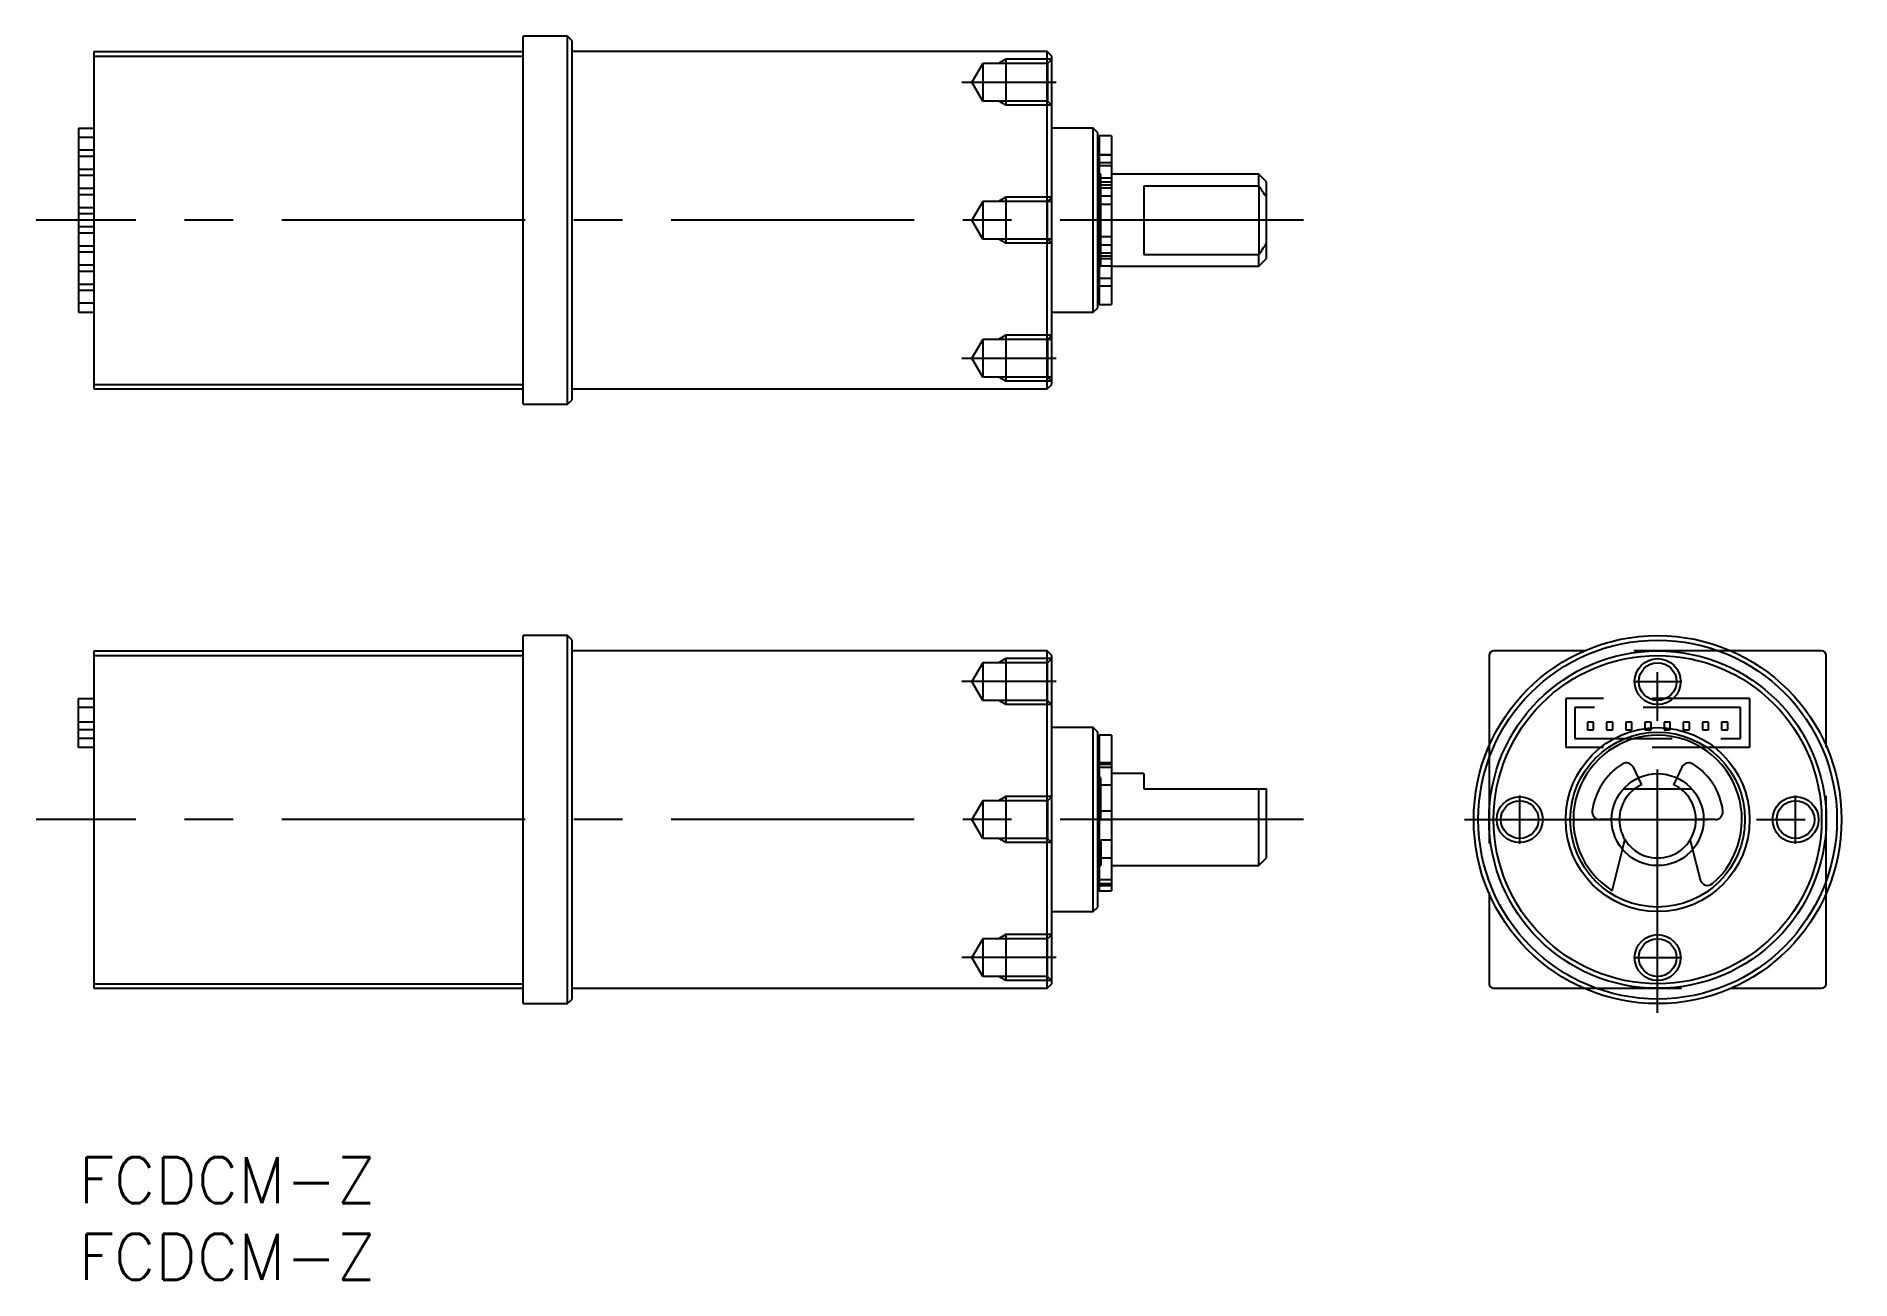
# Model space of a CAD drawing. Extents: x -3 to 116, y -8 to 73.
import ezdxf

# ---------------------------------------------------------------- set-up
doc = ezdxf.new("R2010")
doc.units = 0
doc.header["$LTSCALE"] = 0.5
doc.linetypes.add('CENTER', pattern=[50.8, 31.75, -6.35, 6.35, -6.35])
doc.linetypes.add('DASHED', pattern=[19.05, 12.7, -6.35])
for name, color, linetype in [('MSM_CENTER', 1, 'CENTER'), ('MSM_CONTINUOUS', 7, 'CONTINUOUS'), ('MSM_DASHED', 4, 'DASHED'), ('MSM_NARROW', 5, 'CONTINUOUS'), ('MSM_PART_NUMBER', 7, 'CONTINUOUS')]:
    doc.layers.add(name, color=color, linetype=linetype)
doc.styles.get("Standard").update_dxf_attribs({"font": 'txt.shx', "height": 3, "bigfont": 'bigfont.shx'})

msp = doc.modelspace()

# ---------------------------------------------------------------- linework, layer by layer
at = {"layer": 'MSM_CENTER'}
for p, q in [((57.64, 70.08), (63.78, 70.08)), ((79.93, 61.08), (-2.76, 61.08)), ((57.64, 52.08), (63.78, 52.08)), ((103.03, 9.4), (103.03, 34.6)), ((63.78, 31), (57.64, 31)), ((101.45, 31), (104.6, 31)), ((94.03, 20.43), (94.03, 23.57)), ((112.03, 20.43), (112.03, 23.57)), ((79.93, 22), (-2.76, 22)), ((90.43, 22), (115.63, 22)), ((63.78, 13), (57.64, 13)), ((101.45, 13), (104.6, 13))]:
    msp.add_line(p, q, dxfattribs=at)
at = {"layer": 'MSM_CONTINUOUS'}
for p, q in [((31.9, 73.08), (29, 73.08)), ((29, 49.08), (29, 73.08)), ((31.9, 49.08), (31.9, 73.08)), ((32.2, 72.78), (31.9, 73.08)), ((32.2, 49.38), (32.2, 72.78)), ((1, 72.08), (29, 72.08)), ((1, 72.08), (1, 50.08)), ((1, 71.78), (29, 71.78)), ((63.2, 72.08), (32.2, 72.08)), ((63.5, 71.78), (63.2, 72.08)), ((63.2, 50.08), (63.2, 72.08)), ((63.5, 50.38), (63.5, 71.78)), ((0, 67.08), (0, 55.08)), ((0, 67.08), (1, 67.08)), ((66.2, 67.08), (63.5, 67.08)), ((66.2, 55.08), (66.2, 67.08)), ((66.5, 66.78), (66.2, 67.08)), ((66.5, 55.38), (66.5, 66.78)), ((67.4, 66.58), (66.6, 66.58)), ((66.6, 66.58), (66.6, 55.58)), ((67.4, 66.58), (67.4, 55.58)), ((66.6, 64.08), (66.5, 64.08)), ((77, 64.08), (67.4, 64.08)), ((77.5, 63.58), (77, 64.08)), ((77, 63.31), (77, 64.08)), ((77, 63.31), (69.5, 63.31)), ((69.5, 63.31), (69.5, 58.84)), ((77.5, 58.58), (77.5, 63.58)), ((66.5, 58.08), (66.6, 58.08)), ((67.4, 58.08), (77, 58.08)), ((69.5, 58.84), (77, 58.84)), ((77, 58.08), (77, 58.84)), ((77, 58.08), (77.5, 58.58)), ((0, 55.08), (1, 55.08)), ((63.5, 55.08), (66.2, 55.08)), ((66.2, 55.08), (66.5, 55.38)), ((66.6, 55.58), (67.4, 55.58)), ((1, 50.38), (29, 50.38)), ((1, 50.08), (29, 50.08)), ((32.2, 50.08), (63.2, 50.08)), ((63.2, 50.08), (63.5, 50.38)), ((29, 49.08), (31.9, 49.08)), ((31.9, 49.08), (32.2, 49.38)), ((31.9, 34), (29, 34)), ((29, 10), (29, 34)), ((31.9, 10), (31.9, 34)), ((32.2, 33.7), (31.9, 34)), ((32.2, 10.3), (32.2, 33.7)), ((1, 33), (29, 33)), ((1, 33), (1, 11)), ((1, 32.7), (29, 32.7)), ((63.2, 33), (32.2, 33)), ((63.2, 11), (63.2, 33)), ((63.5, 32.7), (63.2, 33)), ((63.5, 11.3), (63.5, 32.7)), ((92.03, 32.7), (92.03, 26.8)), ((98.23, 33), (92.33, 33)), ((113.73, 33), (107.82, 33)), ((114.03, 26.8), (114.03, 32.7)), ((0, 26.7), (0, 29.9)), ((0, 29.9), (1, 29.9)), ((66.2, 28), (63.5, 28)), ((66.5, 27.7), (66.2, 28)), ((66.2, 16), (66.2, 28)), ((66.5, 16.3), (66.5, 27.7)), ((67.4, 27.5), (66.6, 27.5)), ((66.6, 27.5), (66.6, 17.36)), ((67.4, 27.5), (67.4, 17.36)), ((1, 26.7), (0, 26.7)), ((66.6, 25), (66.5, 25)), ((69.5, 25), (67.4, 25)), ((69.5, 25), (69.5, 24)), ((101.44, 25.41), (101.76, 24.72)), ((104.3, 24.72), (104.62, 25.41)), ((69.5, 24), (77.5, 24)), ((77, 19), (77, 24)), ((77.5, 19.5), (77.5, 24)), ((100.79, 24), (105.26, 24)), ((100.03, 22), (99.26, 22)), ((106.79, 22), (106.03, 22)), ((66.5, 19), (66.6, 19)), ((67.4, 19), (77, 19)), ((77, 19), (77.5, 19.5)), ((100.07, 17.36), (100.74, 20.06)), ((105.31, 20.06), (105.8, 18.09)), ((66.6, 17.36), (67.4, 17.36)), ((92.03, 17.2), (92.03, 11.3)), ((114.03, 11.3), (114.03, 17.2)), ((63.5, 16), (66.2, 16)), ((66.2, 16), (66.5, 16.3)), ((1, 11.3), (29, 11.3)), ((1, 11), (29, 11)), ((32.2, 11), (63.2, 11)), ((63.2, 11), (63.5, 11.3)), ((92.33, 11), (98.23, 11)), ((107.82, 11), (113.73, 11)), ((29, 10), (31.9, 10)), ((31.9, 10), (32.2, 10.3))]:
    msp.add_line(p, q, dxfattribs=at)
for centre, radius in [((103.03, 22), 12), ((103.03, 22), 11.7), ((103.03, 22), 11), ((103.03, 22), 10.7), ((103.03, 31), 1.23), ((103.03, 22), 6), ((103.03, 22), 5.7), ((103.03, 22), 3), ((94.03, 22), 1.23), ((112.03, 22), 1.23), ((103.03, 13), 1.23)]:
    msp.add_circle(centre, radius, dxfattribs=at)
for centre, radius, start, end in [((69.88, 57.94), 8.92, 31.3297, 37.0456), ((69.88, 64.22), 8.92, 322.9544, 328.6703), ((92.33, 32.7), 0.3, 90, 180), ((113.73, 32.7), 0.3, 0, 90), ((103.03, 22), 5.5, 310.6992, 237.4851), ((103.03, 22), 4.3, 122.5608, 172.4392), ((100.98, 25.2), 0.5, 25, 122.5608), ((105.07, 25.2), 0.5, 57.4392, 155), ((103.03, 22), 4.3, 7.5608, 57.4392), ((103.03, 22), 2.5, 126.8699, 53.1301), ((99.26, 22.5), 0.5, 172.4392, 270), ((106.79, 22.5), 0.5, 270, 7.5608), ((106.29, 18.21), 0.5, 194, 310.6992), ((92.33, 11.3), 0.3, 180, 270), ((113.73, 11.3), 0.3, 270, 0)]:
    msp.add_arc(centre, radius, start, end, dxfattribs=at)
at = {"layer": 'MSM_DASHED'}
for p, q in [((59, 71.31), (58.29, 70.08)), ((63.23, 71.31), (59, 71.31)), ((59, 71.31), (59, 68.85)), ((60.5, 71.58), (60.03, 71.31)), ((63.5, 71.58), (60.5, 71.58)), ((60.5, 71.58), (60.5, 68.58)), ((63.5, 71.58), (63.23, 71.31)), ((63.23, 71.31), (63.23, 68.85)), ((59, 68.85), (58.29, 70.08)), ((63.23, 68.85), (59, 68.85)), ((60.5, 68.58), (60.03, 68.85)), ((63.23, 68.85), (63.5, 68.58)), ((63.5, 68.58), (60.5, 68.58)), ((1, 66.48), (0, 66.48)), ((1, 65.65), (0, 65.65)), ((1, 65.25), (0, 65.25)), ((66.6, 65.34), (67.4, 65.34)), ((67.4, 65.34), (66.6, 65.34)), ((1, 64.4), (0, 64.4)), ((1, 64), (0, 64)), ((66.6, 64.84), (67.4, 64.84)), ((66.6, 64.66), (67.4, 64.66)), ((66.7, 64.08), (66.6, 64.08)), ((66.7, 58.08), (66.7, 64.08)), ((1, 63.15), (0, 63.15)), ((1, 62.75), (0, 62.75)), ((66.6, 63.85), (67.4, 63.85)), ((66.6, 63.39), (67.4, 63.39)), ((66.6, 63.36), (66.7, 63.36)), ((66.7, 63.58), (67.4, 63.58)), ((66.7, 63.2), (67.4, 63.2)), ((77, 63.31), (77, 58.84)), ((1, 61.9), (0, 61.9)), ((59, 62.31), (58.29, 61.08)), ((63.5, 62.31), (59, 62.31)), ((59, 62.31), (59, 59.85)), ((60.5, 62.58), (60.03, 62.31)), ((63.5, 62.58), (60.5, 62.58)), ((60.5, 62.58), (60.5, 59.58)), ((63.5, 62.58), (63.23, 62.31)), ((63.23, 59.85), (63.23, 62.31)), ((66.6, 62.67), (67.4, 62.67)), ((66.6, 62.34), (66.7, 62.34)), ((66.7, 62.13), (67.4, 62.13)), ((1, 61.5), (0, 61.5)), ((1, 60.65), (0, 60.65)), ((59, 59.85), (58.29, 61.08)), ((1, 60.25), (0, 60.25)), ((1, 59.4), (0, 59.4)), ((63.5, 59.85), (59, 59.85)), ((60.5, 59.58), (60.03, 59.85)), ((63.5, 59.58), (60.5, 59.58)), ((63.23, 59.85), (63.5, 59.58)), ((66.7, 59.81), (66.6, 59.81)), ((66.6, 59.48), (67.4, 59.48)), ((66.7, 60.02), (67.4, 60.02)), ((1, 59), (0, 59)), ((1, 58.15), (0, 58.15)), ((66.7, 58.79), (66.6, 58.79)), ((66.6, 58.76), (67.4, 58.76)), ((66.6, 58.12), (67.4, 58.12)), ((66.6, 58.08), (66.7, 58.08)), ((66.7, 58.95), (67.4, 58.95)), ((66.7, 58.58), (67.4, 58.58)), ((1, 57.75), (0, 57.75)), ((1, 56.9), (0, 56.9)), ((66.6, 57.31), (67.4, 57.31)), ((1, 56.5), (0, 56.5)), ((1, 55.68), (0, 55.68)), ((66.6, 56.81), (67.4, 56.81)), ((66.6, 56.81), (67.4, 56.81)), ((59, 53.31), (58.29, 52.08)), ((63.5, 53.31), (59, 53.31)), ((59, 53.31), (59, 50.85)), ((60.5, 53.58), (60.03, 53.31)), ((63.5, 53.58), (60.5, 53.58)), ((60.5, 53.58), (60.5, 50.58)), ((63.5, 53.58), (63.23, 53.31)), ((63.23, 53.31), (63.23, 50.85)), ((59, 50.85), (58.29, 52.08)), ((63.5, 50.85), (59, 50.85)), ((60.5, 50.58), (60.03, 50.85)), ((63.5, 50.58), (60.5, 50.58)), ((63.23, 50.85), (63.5, 50.58)), ((59, 32.23), (58.29, 31)), ((63.23, 32.23), (59, 32.23)), ((59, 32.23), (59, 29.77)), ((60.5, 32.5), (60.03, 32.23)), ((63.5, 32.5), (60.5, 32.5)), ((60.5, 32.5), (60.5, 29.5)), ((63.5, 32.5), (63.23, 32.23)), ((63.23, 29.77), (63.23, 32.23)), ((107.82, 33), (98.23, 33)), ((59, 29.77), (58.29, 31)), ((63.23, 29.77), (59, 29.77)), ((60.5, 29.5), (60.03, 29.77)), ((63.23, 29.77), (63.5, 29.5)), ((109.03, 29.9), (97.03, 29.9)), ((97.03, 29.9), (97.03, 26.7)), ((109.03, 29.9), (109.03, 26.7)), ((1, 29.3), (0, 29.3)), ((63.5, 29.5), (60.5, 29.5)), ((108.43, 29.3), (97.63, 29.3)), ((97.63, 29.3), (97.63, 27.3)), ((108.43, 27.3), (108.43, 29.3)), ((1, 28.35), (0, 28.35)), ((1, 27.85), (0, 27.85)), ((1, 27.3), (0, 27.3)), ((97.63, 27.3), (108.43, 27.3)), ((98.85, 28.35), (98.45, 28.35)), ((98.45, 28.35), (98.45, 27.85)), ((98.45, 27.85), (98.85, 27.85)), ((98.85, 27.85), (98.85, 28.35)), ((100.1, 28.35), (99.7, 28.35)), ((99.7, 28.35), (99.7, 27.85)), ((99.7, 27.85), (100.1, 27.85)), ((100.1, 27.85), (100.1, 28.35)), ((101.35, 28.35), (100.95, 28.35)), ((100.95, 28.35), (100.95, 27.85)), ((100.95, 27.85), (101.35, 27.85)), ((101.35, 27.85), (101.35, 28.35)), ((102.6, 28.35), (102.2, 28.35)), ((102.2, 28.35), (102.2, 27.85)), ((102.2, 27.85), (102.6, 27.85)), ((102.6, 27.85), (102.6, 28.35)), ((103.45, 28.35), (103.45, 27.85)), ((103.85, 28.35), (103.45, 28.35)), ((103.45, 27.85), (103.85, 27.85)), ((103.85, 27.85), (103.85, 28.35)), ((104.7, 28.35), (104.7, 27.85)), ((105.1, 28.35), (104.7, 28.35)), ((104.7, 27.85), (105.1, 27.85)), ((105.1, 27.85), (105.1, 28.35)), ((105.95, 28.35), (105.95, 27.85)), ((106.35, 28.35), (105.95, 28.35)), ((105.95, 27.85), (106.35, 27.85)), ((106.35, 27.85), (106.35, 28.35)), ((107.2, 28.35), (107.2, 27.85)), ((107.6, 28.35), (107.2, 28.35)), ((107.2, 27.85), (107.6, 27.85)), ((107.6, 27.85), (107.6, 28.35)), ((92.03, 26.8), (92.03, 17.2)), ((109.03, 26.7), (97.03, 26.7)), ((114.03, 17.2), (114.03, 26.8)), ((67.4, 25.7), (66.6, 25.7)), ((66.6, 25.62), (67.4, 25.62)), ((66.6, 25.41), (67.4, 25.41)), ((66.7, 24.72), (66.6, 24.72)), ((66.7, 22), (66.7, 24.72)), ((66.7, 24.27), (67.4, 24.27)), ((101.76, 24.72), (101.97, 24.27)), ((104.08, 24.27), (104.3, 24.72)), ((59, 23.23), (58.29, 22)), ((63.23, 23.23), (59, 23.23)), ((59, 23.23), (59, 20.77)), ((60.5, 23.5), (60.03, 23.23)), ((63.5, 23.5), (60.5, 23.5)), ((60.5, 23.5), (60.5, 20.5)), ((63.5, 23.5), (63.23, 23.23)), ((63.23, 23.23), (63.23, 20.77)), ((66.6, 22.57), (67.4, 22.57)), ((59, 20.77), (58.29, 22)), ((66.6, 22), (67.4, 22)), ((100.53, 22), (100.03, 22)), ((106.03, 22), (105.53, 22)), ((63.23, 20.77), (59, 20.77)), ((60.5, 20.5), (60.03, 20.77)), ((63.5, 20.5), (60.5, 20.5)), ((63.23, 20.77), (63.5, 20.5)), ((66.7, 20.69), (67.4, 20.69)), ((66.7, 20.69), (66.7, 19)), ((100.74, 20.06), (100.9, 20.69)), ((105.16, 20.69), (105.31, 20.06)), ((66.7, 20.06), (66.6, 20.06)), ((66.6, 19), (66.7, 19)), ((66.7, 19.5), (67.4, 19.5)), ((66.6, 18.09), (67.4, 18.09)), ((66.6, 17.83), (67.4, 17.83)), ((66.6, 17.71), (67.4, 17.71)), ((59, 14.23), (58.29, 13)), ((63.23, 14.23), (59, 14.23)), ((59, 14.23), (59, 11.77)), ((60.5, 14.5), (60.03, 14.23)), ((63.5, 14.5), (60.5, 14.5)), ((60.5, 14.5), (60.5, 11.5)), ((63.5, 14.5), (63.23, 14.23)), ((63.23, 11.77), (63.23, 14.23)), ((59, 11.77), (58.29, 13)), ((63.23, 11.77), (59, 11.77)), ((60.5, 11.5), (60.03, 11.77)), ((63.5, 11.5), (60.5, 11.5)), ((63.23, 11.77), (63.5, 11.5)), ((98.23, 11), (107.82, 11))]:
    msp.add_line(p, q, dxfattribs=at)
for start, end in [(115, 126.8699), (53.1301, 65)]:
    msp.add_arc((103.03, 22), 2.5, start, end, dxfattribs=at)
at = {"layer": 'MSM_NARROW'}
for centre in [(103.03, 31), (94.03, 22), (112.03, 22), (103.03, 13)]:
    msp.add_circle(centre, 1.5, dxfattribs=at)

# ---------------------------------------------------------------- texts
at = {"layer": 'MSM_PART_NUMBER'}
for p in [(0, -3), (0, -8)]:
    msp.add_text('FCDCM-Z', height=3, dxfattribs=at).set_placement(p)

doc.saveas('drawing.dxf')
